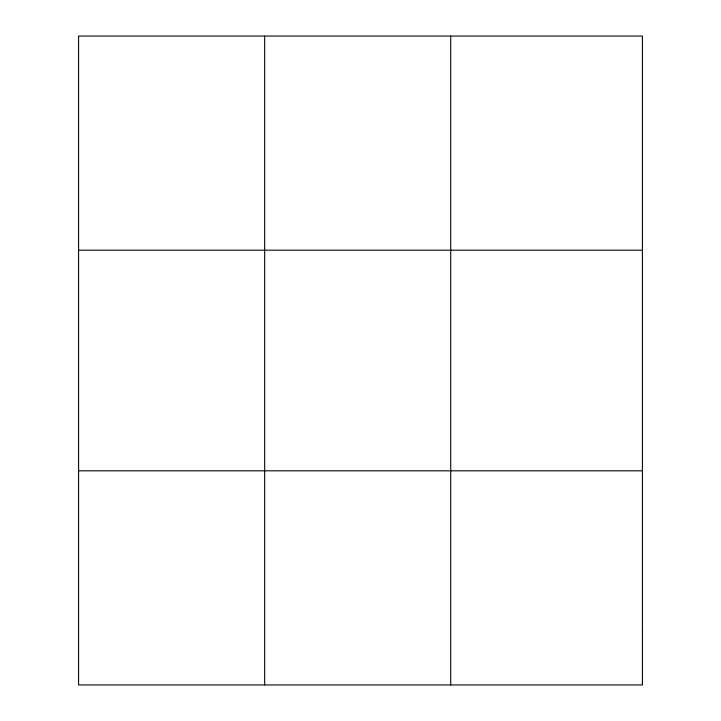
<?xml version="1.0" encoding="UTF-8"?>
<svg xmlns="http://www.w3.org/2000/svg" width="721" height="721" viewBox="0 0 721 721"><rect width="100%" height="100%" fill="white"/><g stroke="black" fill="none" stroke-linecap="round" stroke-linejoin="round"><path stroke-width="1.08" d="M264.652 684.95L264.652 36.05M450.715 684.95L450.715 36.05M78.58 250.187L642.42 250.187M78.58 470.813L642.42 470.813M642.42 631.416L642.42 684.95L78.58 684.95L78.58 36.05L642.42 36.05L642.42 631.416"/></g></svg>
